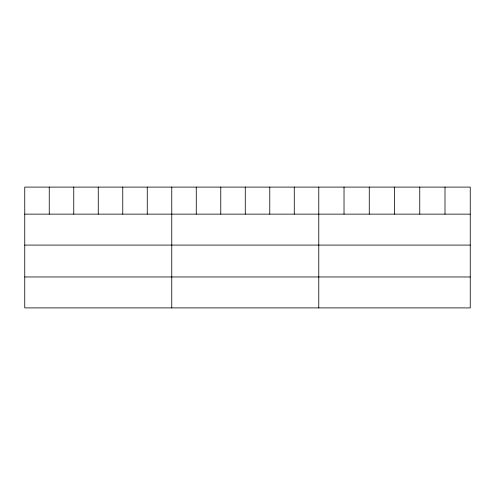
<?xml version="1.0" encoding="UTF-8"?>
<svg xmlns="http://www.w3.org/2000/svg" width="495" height="495" viewBox="0 0 495 495"><rect width="100%" height="100%" fill="white"/><g stroke="black" fill="none" stroke-linecap="round" stroke-linejoin="round"><path stroke-width="0.74" d="M470.25 214.143L470.25 307.902L24.75 307.902L24.75 187.098L470.25 187.098L470.25 214.143L24.75 214.143M24.75 245.087L470.25 245.087M24.75 276.965L470.25 276.965M445.005 187.098L445.005 214.143M419.76 187.098L419.76 214.143M394.515 187.098L394.515 214.143M369.27 187.098L369.27 214.143M344.025 187.098L344.025 214.143M318.78 187.098L318.78 307.902M294.278 187.098L294.278 214.143M269.775 187.098L269.775 214.143M245.273 187.098L245.273 214.143M220.77 187.098L220.77 214.143M196.268 187.098L196.268 214.143M171.765 187.098L171.765 307.902M147.263 187.098L147.263 214.143M122.76 187.098L122.76 214.143M98.258 187.098L98.258 214.143M73.755 187.098L73.755 214.143M49.252 187.098L49.252 214.143"/></g></svg>
